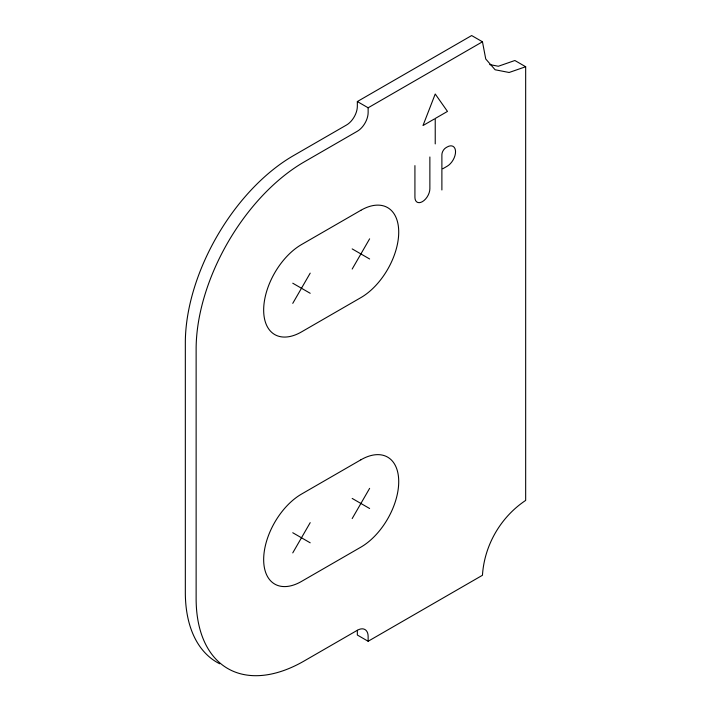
<?xml version="1.0" encoding="UTF-8"?>
<svg xmlns="http://www.w3.org/2000/svg" width="711" height="711" viewBox="0 0 711 711"><rect width="100%" height="100%" fill="white"/><g stroke="black" fill="none" stroke-linecap="round" stroke-linejoin="round"><path stroke-width="1.07" d="M292.754 303.366L310.2 273.14M352.176 269.06L369.631 238.825M292.754 552.891L310.2 522.656M352.176 518.577L369.631 488.35M219.726 663.781A152.803 88.217 -60 0 1 185.331 592.352L185.331 342.835A152.803 88.217 -60 0 1 293.376 155.691L346.533 125.003A15.278 8.825 -60 0 0 357.34 106.286L357.34 101.549L471.651 35.55L482.458 41.789L485.746 58.986L495.114 69.767L509.129 72.486L525.669 66.736L525.669 500.411C500.677 517.004 484.324 545.328 482.458 575.27L368.138 641.26L357.34 635.03L357.34 630.284L304.175 660.972A152.803 88.217 -60 0 1 196.129 598.591L196.129 349.074A152.803 88.217 -60 0 1 304.175 161.93L357.34 131.242A15.278 8.825 -60 0 0 368.138 112.525L368.138 107.788L482.458 41.789M434.368 118.986L422.992 125.554L435.23 94.003L447.468 111.414L435.23 118.488L435.23 143.906M442.749 168.791L447.201 166.214A11.785 6.799 -60 0 0 455.538 151.79A11.785 6.799 -60 0 0 447.201 146.973L445.939 147.71A5.732 3.306 -60 0 0 441.887 154.722L441.887 189.97M489.701 64.577L498.331 66.256L514.871 60.506L525.669 66.736M357.34 101.549L368.138 107.788M352.176 248.903L369.631 258.982M292.754 283.209L310.2 293.288M352.176 498.429L369.631 508.507M292.754 532.735L310.2 542.813M429.871 156.98L429.871 188.708A10.567 6.106 -60 0 1 422.396 201.657A10.567 6.106 -60 0 1 414.922 197.338L414.922 165.61M368.138 641.26L368.138 636.523A15.278 8.825 -60 0 0 357.34 630.284M360.904 210.278L301.473 244.584A53.476 30.875 -60 0 0 263.665 310.085A53.476 30.875 -60 0 0 301.473 331.921L360.904 297.607A53.476 30.875 -60 0 0 398.72 232.106A53.476 30.875 -60 0 0 360.904 210.278M360.904 459.795L301.473 494.109A53.476 30.875 -60 0 0 263.665 559.61A53.476 30.875 -60 0 0 301.473 581.438L360.904 547.132A53.476 30.875 -60 0 0 398.72 481.631A53.476 30.875 -60 0 0 360.904 459.795"/></g></svg>
